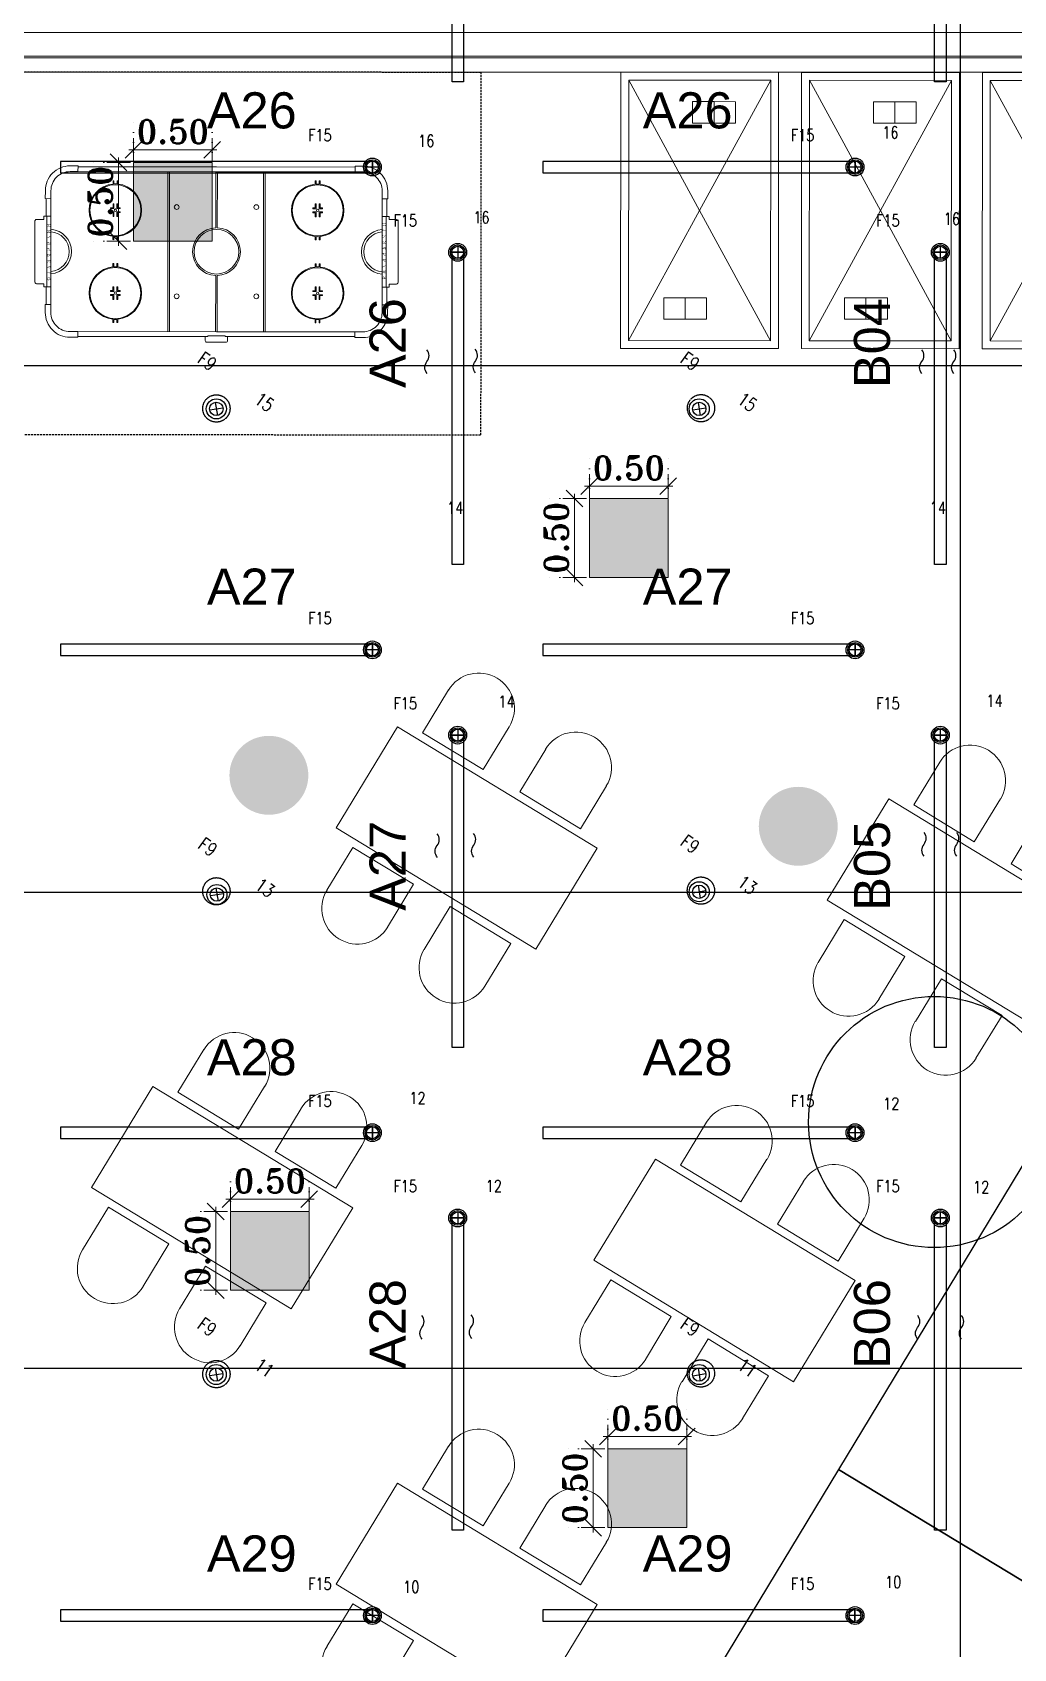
# Model space of a CAD drawing. Header units: inches. Extents: x 102655 to 148943, y 72248 to 114419.
# Drawn here: x 123323 to 129543, y 84062 to 94302 of the extents above; entities that cross this region are included whole.
import ezdxf
from ezdxf.enums import TextEntityAlignment as Align

# ---------------------------------------------------------------- set-up
doc = ezdxf.new("R2010")
doc.units = ezdxf.units.IN
for name, pattern in [('CENTER INDS', [13.335, 8.89, -1.11125, 2.2225, -1.11125]), ('DOT2', [0.125, 0, -0.125]), ('HIDDEN', [9.525, 6.35, -3.175])]:
    doc.linetypes.add(name, pattern=pattern)
doc.layers.get('Defpoints').update_dxf_attribs({"color": 8})
for name, color, linetype, lineweight in [('ceiling dim', 8, 'Continuous', 5), ('CURTAIN WALL', 8, 'Continuous', 20), ('Furnitureee', 8, 'Continuous', 5), ('S-SOLID', 8, 'Continuous', 0)]:
    doc.layers.add(name, color=color, linetype=linetype, lineweight=lineweight)
for name, color, linetype in [('E-LEADER', 30, 'Continuous'), ('E-LTG', 92, 'Continuous'), ('E-TAG', 30, 'Continuous'), ('E_TAG', 30, 'Continuous'), ('FURNITURE', 8, 'Continuous'), ('WALL-GNRL', 8, 'Continuous')]:
    doc.layers.add(name, color=color, linetype=linetype)
doc.layers.add('ELECTRICAL LIGHTING CEILING', color=6, linetype='CENTER INDS', true_color=0xff00ff)
doc.styles.add('Pyzd-Romans', font='romans.shx', dxfattribs={"width": 0.8})
doc.styles.add('ROMANT', font='romant')
doc.styles.get("Standard").update_dxf_attribs({"font": 'arial.ttf'})
doc.dimstyles.new('50', dxfattribs={"dimtxt": 0.15, "dimasz": 0.015, "dimexe": 0.18, "dimexo": 0.0625, "dimgap": 0.04, "dimtad": 1, "dimzin": 0, "dimdsep": 46, "dimtxsty": 'ROMANT', "dimblk": 'SAM2', "dimcen": 0.09, "dimclre": 181, "dimclrt": 3, "dimazin": 0, "dimtfac": 0.782609, "dimtix": 1, "dimtmove": 2, "dimatfit": 3, "dimldrblk": 'SAM2', "dimfxl": 0.18, "dimtolj": 1, "dimtzin": 0, "dimarcsym": 0})

# ---------------------------------------------------------------- blocks, each defined once
blk = doc.blocks.new('magic 7')
at = {"color": 251, "true_color": 0x636466}
for p, q in [((-950, -50), (-500, -875)), ((-50, -50), (-500, -875)), ((-500, -875), (-950, -1700)), ((-500, -875), (-50, -1700))]:
    blk.add_line(p, q, dxfattribs=at)
for points in [[(-1000, -1750), (0, -1750), (0, 0), (-1000, 0)], [(-950, -1700), (-50, -1700), (-50, -50), (-950, -50)], [(-409, -186), (-545, -186), (-545, -322), (-409, -322)], [(-273, -186), (-409, -186), (-409, -322), (-273, -322)], [(-727, -1564), (-591, -1564), (-591, -1428), (-727, -1428)], [(-591, -1564), (-455, -1564), (-455, -1428), (-591, -1428)]]:
    blk.add_lwpolyline(points, close=True, dxfattribs=at)
blk = doc.blocks.new('*U131')
at = {"color": 0}
for points in [[(-1075, 332), (-1040, 332), (-1040, 382, -0.414214), (-920, 502), (-870, 502), (-870, 538), (-920, 538, 0.414214), (-1075, 382)], [(-60, 568, 0.414214), (-70, 558), (-70, 532), (-55, 532), (-55, 528), (0, 528), (55, 528), (55, 532), (70, 532), (70, 558, 0.414214), (60, 568), (0, 568)], [(1075, 332), (1040, 332), (1040, 382, 0.414214), (920, 502), (870, 502), (870, 538), (920, 538, -0.414214), (1075, 382)], [(-620, 424, -0.912871), (-620, 96), (-620, 75), (-625, 75), (-625, 75), (-625, 95, -0.030331), (-645, 95), (-645, 75), (-645, 75), (-650, 75), (-650, 96, -0.912871), (-650, 424), (-650, 445), (-645, 445), (-645, 445), (-645, 425, -0.030331), (-625, 425), (-625, 445), (-625, 445), (-620, 445)], [(620, 424, 0.912871), (620, 96), (620, 75), (625, 75), (625, 75), (625, 95, 0.030331), (645, 95), (645, 75), (645, 75), (650, 75), (650, 96, 0.912871), (650, 424), (650, 445), (645, 445), (645, 445), (645, 425, 0.030331), (625, 425), (625, 445), (625, 445), (620, 445)], [(0, 140, 1), (0, -140, 1)], [(-620, -424, 0.912871), (-620, -96), (-620, -75), (-625, -75), (-625, -75), (-625, -95, 0.030331), (-645, -95), (-645, -75), (-645, -75), (-650, -75), (-650, -96, 0.912871), (-650, -424), (-650, -445), (-645, -445), (-645, -445), (-645, -425, 0.030331), (-625, -425), (-625, -445), (-625, -445), (-620, -445)], [(620, -424, -0.912871), (620, -96), (620, -75), (625, -75), (625, -75), (625, -95, -0.030331), (645, -95), (645, -75), (645, -75), (650, -75), (650, -96, -0.912871), (650, -424), (650, -445), (645, -445), (645, -445), (645, -425, -0.030331), (625, -425), (625, -445), (625, -445), (620, -445)], [(-1075, -332), (-1040, -332), (-1040, -382, 0.414214), (-920, -502), (-870, -502), (-870, -538), (-920, -538, -0.414214), (-1075, -382)], [(1075, -332), (1040, -332), (1040, -382, -0.414214), (920, -502), (870, -502), (870, -538), (920, -538, 0.414214), (1075, -382)]]:
    blk.add_lwpolyline(points, format="xyb", close=True, dxfattribs=at)
for points in [[(-55, 532), (-870, 532)], [(55, 532), (870, 532)], [(870, 502), (0, 502), (-870, 502)], [(-305, -502), (-305, 502)], [(-295, -502), (-295, 502)], [(295, -502), (295, 502)], [(305, -502), (305, 502)], [(-1070, 332), (-1070, 222)], [(-1040, -332), (-1040, 382)], [(1040, -332), (1040, 382)], [(1070, 332), (1070, 222)], [(-1065, 222), (-1065, 222), (-1065, -222)], [(1065, 222), (1065, 222), (1065, -222)], [(-1070, -222), (-1070, -332)], [(1070, -222), (1070, -332)], [(870, -502), (0, -502), (-870, -502)], [(-870, -532), (0, -532), (870, -532)]]:
    blk.add_lwpolyline(points, dxfattribs=at)
for points in [[(-5, -502), (-5, -150, -0.967204), (-5, 150), (-5, 502)], [(5, -502), (5, -150, 0.967204), (5, 150), (5, 502)], [(-1040, -222), (-1080, -222, -0.414214), (-1085, -218), (-1085, -202), (-1130, -202, -0.414214), (-1140, -192), (-1140, 0), (-1140, 192, -0.414214), (-1130, 202), (-1085, 202), (-1085, 218, -0.414214), (-1080, 222), (-1040, 222)], [(1040, -222), (1080, -222, 0.414214), (1085, -218), (1085, -202), (1130, -202, 0.414214), (1140, -192), (1140, 0), (1140, 192, 0.414214), (1130, 202), (1085, 202), (1085, 218, 0.414214), (1080, 222), (1040, 222)]]:
    blk.add_lwpolyline(points, format="xyb", dxfattribs=at)
for points in [[(-645, 300), (-645, 300), (-650, 300), (-650, 275), (-665, 275), (-665, 270), (-645, 270)], [(-645, 220), (-645, 220), (-650, 220), (-650, 245), (-665, 245), (-665, 250), (-645, 250)], [(-625, 300), (-625, 300), (-620, 300), (-620, 275), (-605, 275), (-605, 270), (-625, 270)], [(-625, 220), (-625, 220), (-620, 220), (-620, 245), (-605, 245), (-605, 250), (-625, 250)], [(625, 300), (625, 300), (620, 300), (620, 275), (605, 275), (605, 270), (625, 270)], [(625, 220), (625, 220), (620, 220), (620, 245), (605, 245), (605, 250), (625, 250)], [(645, 300), (645, 300), (650, 300), (650, 275), (665, 275), (665, 270), (645, 270)], [(645, 220), (645, 220), (650, 220), (650, 245), (665, 245), (665, 250), (645, 250)], [(-645, -220), (-645, -220), (-650, -220), (-650, -245), (-665, -245), (-665, -250), (-645, -250)], [(-645, -300), (-645, -300), (-650, -300), (-650, -275), (-665, -275), (-665, -270), (-645, -270)], [(-625, -220), (-625, -220), (-620, -220), (-620, -245), (-605, -245), (-605, -250), (-625, -250)], [(-625, -300), (-625, -300), (-620, -300), (-620, -275), (-605, -275), (-605, -270), (-625, -270)], [(625, -220), (625, -220), (620, -220), (620, -245), (605, -245), (605, -250), (625, -250)], [(625, -300), (625, -300), (620, -300), (620, -275), (605, -275), (605, -270), (625, -270)], [(645, -220), (645, -220), (650, -220), (650, -245), (665, -245), (665, -250), (645, -250)], [(645, -300), (645, -300), (650, -300), (650, -275), (665, -275), (665, -270), (645, -270)]]:
    blk.add_lwpolyline(points, close=True, dxfattribs=at)
for centre, radius in [((-635, 260), 160), ((635, 260), 160), ((-635, 260), 7.5), ((-635, 260), 7.5), ((-250, 280), 15), ((250, 280), 15), ((635, 260), 7.5), ((635, 260), 7.5), ((-635, -260), 160), ((635, -260), 160), ((-635, -260), 7.5), ((-635, -260), 7.5), ((-250, -280), 15), ((250, -280), 15), ((635, -260), 7.5), ((635, -260), 7.5)]:
    blk.add_circle(centre, radius, dxfattribs=at)
for centre, radius, start, end in [((-1050, 0), 140, 274.096, 85.904), ((-1050, 0), 125, 274.5886, 85.4114), ((1050, 0), 140, 94.096, 265.904), ((1050, 0), 125, 94.5886, 265.4114)]:
    blk.add_arc(centre, radius, start, end, dxfattribs=at)
at = {"color": 0, "insert": (-11, 531), "char_height": 2.5, "attachment_point": 1}
blk.add_mtext_dynamic_manual_height_columns('dwgmodels.com', width=10.98, gutter_width=12.5, heights=[0], dxfattribs=at)
at = {"color": 0, "char_height": 24, "attachment_point": 1}
for insert, rotation in [((-1041, 181), 270), ((1041, -181), 90)]:
    blk.add_mtext_dynamic_manual_height_columns('0  1  2  3  4  5  6  7  8  9', width=421.04, gutter_width=12.5, heights=[0], dxfattribs=dict(at, insert=insert, rotation=rotation))
blk = doc.blocks.new('wasdf')
at = {"color": 8, "linetype": 'Continuous', "lineweight": 9, "extrusion": (2.01496e-18, -9.70452e-08, 1)}
blk.add_line((0, 0), (-80, 307, 0), dxfattribs=at)
blk.add_lwpolyline([(-515, 194), (-435, -113), (0, 0)], dxfattribs=at)
at = {"color": 8, "linetype": 'Continuous', "lineweight": 9}
for points in [[(-516, 192, 0), (-547, 313, 0), (-475, 436, 0), (-354, 467, 0)], [(-354, 467, 0), (-234, 499, 0), (-111, 426, 0), (-80, 306, 0)]]:
    blk.add_open_spline(points, degree=3, dxfattribs=at)
blk = doc.blocks.new('sdg')
blk.add_lwpolyline([(-750, 0), (731, 0), (731, 750), (-750, 750)], close=True)
at = {"extrusion": (-2.44238e-08, 1.69302e-09, 1), "xscale": -1, "rotation": 14.57659995286336}
blk.add_blockref('wasdf', (-595, 800, 0), dxfattribs=at)
at = {"extrusion": (2.44238e-08, 1.69302e-09, 1), "rotation": 345.4234000471889}
blk.add_blockref('wasdf', (576, 800, 0), dxfattribs=at)
at = {"extrusion": (-2.44238e-08, -1.69302e-09, 1), "rotation": 165.4234000149877}
blk.add_blockref('wasdf', (-595, -50, 0), dxfattribs=at)
at = {"extrusion": (2.44238e-08, -1.69302e-09, 1), "xscale": -1.000000000000001, "rotation": 194.5765999206621}
blk.add_blockref('wasdf', (576, -50, 0), dxfattribs=at)
blk = doc.blocks.new('SAM2')
for p, q in [((3.54, 3.54), (-3.54, -3.54)), ((-1, 0), (0, 0)), ((0, -5), (0, 5))]:
    blk.add_line(p, q)
blk = doc.blocks.new('*D159')
at = {"layer": 'ceiling dim', "color": 181, "linetype": 'DOT2', "lineweight": -2, "ltscale": 0.5, "transparency": 16777216}
for p, q in [((478779.905, 1037619.465), (478779.905, 1037619.661)), ((478780.404, 1037619.465), (478780.404, 1037619.661))]:
    blk.add_line(p, q, dxfattribs=at)
at = {"layer": 'ceiling dim', "color": 0, "lineweight": -2, "ltscale": 0.5, "transparency": 16777216}
for p, q in [((478779.89, 1037619.481), (478779.875, 1037619.481)), ((478780.404, 1037619.481), (478779.905, 1037619.481)), ((478780.419, 1037619.481), (478780.434, 1037619.481))]:
    blk.add_line(p, q, dxfattribs=at)
at = {"layer": 'Defpoints', "color": 0, "ltscale": 0.5, "transparency": 16777216}
for p in [(478779.905, 1037619.481), (478779.905, 1037619.402), (478780.404, 1037619.402)]:
    blk.add_point(p, dxfattribs=at)
at = {"layer": 'ceiling dim', "color": 0, "lineweight": -2, "ltscale": 0.5, "transparency": 16777216, "xscale": 0.015, "yscale": 0.015, "zscale": 0.015}
blk.add_blockref('SAM2', (478779.905, 1037619.481), dxfattribs=at)
at = {"layer": 'ceiling dim', "color": 0, "lineweight": -2, "ltscale": 0.5, "transparency": 16777216, "xscale": 0.015, "yscale": 0.015, "zscale": 0.015, "rotation": 180}
blk.add_blockref('SAM2', (478780.404, 1037619.481), dxfattribs=at)
at = {"layer": 'ceiling dim', "color": 3, "ltscale": 0.5, "transparency": 16777216, "insert": (478780.155, 1037619.596), "char_height": 0.15, "attachment_point": 5, "style": 'ROMANT'}
blk.add_mtext('\\A1;0.50', dxfattribs=at)
blk = doc.blocks.new('*D160')
at = {"layer": 'ceiling dim', "color": 181, "linetype": 'DOT2', "lineweight": -2, "ltscale": 0.5, "transparency": 16777216}
for p, q in [((478779.843, 1037619.402), (478779.631, 1037619.402)), ((478779.843, 1037618.903), (478779.631, 1037618.903))]:
    blk.add_line(p, q, dxfattribs=at)
at = {"layer": 'ceiling dim', "color": 0, "lineweight": -2, "ltscale": 0.5, "transparency": 16777216}
for p, q in [((478779.811, 1037619.417), (478779.811, 1037619.432)), ((478779.811, 1037619.402), (478779.811, 1037618.903)), ((478779.811, 1037618.888), (478779.811, 1037618.873))]:
    blk.add_line(p, q, dxfattribs=at)
at = {"layer": 'Defpoints', "color": 0, "ltscale": 0.5, "transparency": 16777216}
for p in [(478779.905, 1037619.402), (478779.811, 1037618.903), (478779.905, 1037618.903)]:
    blk.add_point(p, dxfattribs=at)
at = {"layer": 'ceiling dim', "color": 0, "lineweight": -2, "ltscale": 0.5, "transparency": 16777216, "xscale": 0.015, "yscale": 0.015, "zscale": 0.015}
for p, rotation in [((478779.811, 1037619.402), 270), ((478779.811, 1037618.903), 90)]:
    blk.add_blockref('SAM2', p, dxfattribs=dict(at, rotation=rotation))
at = {"layer": 'ceiling dim', "color": 3, "ltscale": 0.5, "transparency": 16777216, "insert": (478779.696, 1037619.153), "char_height": 0.15, "attachment_point": 5, "rotation": 90, "style": 'ROMANT'}
blk.add_mtext('\\A1;0.50', dxfattribs=at)
blk = doc.blocks.new('*D161')
at = {"layer": 'ceiling dim', "color": 181, "linetype": 'DOT2', "lineweight": -2, "ltscale": 0.5, "transparency": 16777216}
for p, q in [((478777.016, 1037621.595), (478777.016, 1037621.791)), ((478777.514, 1037621.595), (478777.514, 1037621.791))]:
    blk.add_line(p, q, dxfattribs=at)
at = {"layer": 'ceiling dim', "color": 0, "lineweight": -2, "ltscale": 0.5, "transparency": 16777216}
for p, q in [((478777.001, 1037621.611), (478776.986, 1037621.611)), ((478777.514, 1037621.611), (478777.016, 1037621.611)), ((478777.529, 1037621.611), (478777.544, 1037621.611))]:
    blk.add_line(p, q, dxfattribs=at)
at = {"layer": 'Defpoints', "color": 0, "ltscale": 0.5, "transparency": 16777216}
for p in [(478777.016, 1037621.611), (478777.016, 1037621.532), (478777.514, 1037621.532)]:
    blk.add_point(p, dxfattribs=at)
at = {"layer": 'ceiling dim', "color": 0, "lineweight": -2, "ltscale": 0.5, "transparency": 16777216, "xscale": 0.015, "yscale": 0.015, "zscale": 0.015}
blk.add_blockref('SAM2', (478777.016, 1037621.611), dxfattribs=at)
at = {"layer": 'ceiling dim', "color": 0, "lineweight": -2, "ltscale": 0.5, "transparency": 16777216, "xscale": 0.015, "yscale": 0.015, "zscale": 0.015, "rotation": 180}
blk.add_blockref('SAM2', (478777.514, 1037621.611), dxfattribs=at)
at = {"layer": 'ceiling dim', "color": 3, "ltscale": 0.5, "transparency": 16777216, "insert": (478777.265, 1037621.726), "char_height": 0.15, "attachment_point": 5, "style": 'ROMANT'}
blk.add_mtext('\\A1;0.50', dxfattribs=at)
blk = doc.blocks.new('*D162')
at = {"layer": 'ceiling dim', "color": 0, "lineweight": -2, "ltscale": 0.5, "transparency": 16777216}
for p, q in [((478776.921, 1037621.547), (478776.921, 1037621.562)), ((478776.921, 1037621.532), (478776.921, 1037621.033)), ((478776.921, 1037621.018), (478776.921, 1037621.003))]:
    blk.add_line(p, q, dxfattribs=at)
at = {"layer": 'ceiling dim', "color": 181, "linetype": 'DOT2', "lineweight": -2, "ltscale": 0.5, "transparency": 16777216}
for p, q in [((478776.953, 1037621.532), (478776.741, 1037621.532)), ((478776.953, 1037621.033), (478776.741, 1037621.033))]:
    blk.add_line(p, q, dxfattribs=at)
at = {"layer": 'Defpoints', "color": 0, "ltscale": 0.5, "transparency": 16777216}
for p in [(478777.016, 1037621.532), (478776.921, 1037621.033), (478777.016, 1037621.033)]:
    blk.add_point(p, dxfattribs=at)
at = {"layer": 'ceiling dim', "color": 0, "lineweight": -2, "ltscale": 0.5, "transparency": 16777216, "xscale": 0.015, "yscale": 0.015, "zscale": 0.015}
for p, rotation in [((478776.921, 1037621.532), 270), ((478776.921, 1037621.033), 90)]:
    blk.add_blockref('SAM2', p, dxfattribs=dict(at, rotation=rotation))
at = {"layer": 'ceiling dim', "color": 3, "ltscale": 0.5, "transparency": 16777216, "insert": (478776.806, 1037621.283), "char_height": 0.15, "attachment_point": 5, "rotation": 90, "style": 'ROMANT'}
blk.add_mtext('\\A1;0.50', dxfattribs=at)
blk = doc.blocks.new('*D167')
at = {"layer": 'ceiling dim', "color": 181, "linetype": 'DOT2', "lineweight": -2, "ltscale": 0.5, "transparency": 16777216}
for p, q in [((478777.631, 1037614.948), (478777.631, 1037615.144)), ((478778.13, 1037614.948), (478778.13, 1037615.144))]:
    blk.add_line(p, q, dxfattribs=at)
at = {"layer": 'ceiling dim', "color": 0, "lineweight": -2, "ltscale": 0.5, "transparency": 16777216}
for p, q in [((478777.616, 1037614.964), (478777.601, 1037614.964)), ((478778.13, 1037614.964), (478777.631, 1037614.964)), ((478778.145, 1037614.964), (478778.16, 1037614.964))]:
    blk.add_line(p, q, dxfattribs=at)
at = {"layer": 'Defpoints', "color": 0, "ltscale": 0.5, "transparency": 16777216}
for p in [(478777.631, 1037614.964), (478777.631, 1037614.885), (478778.13, 1037614.885)]:
    blk.add_point(p, dxfattribs=at)
at = {"layer": 'ceiling dim', "color": 0, "lineweight": -2, "ltscale": 0.5, "transparency": 16777216, "xscale": 0.015, "yscale": 0.015, "zscale": 0.015}
blk.add_blockref('SAM2', (478777.631, 1037614.964), dxfattribs=at)
at = {"layer": 'ceiling dim', "color": 0, "lineweight": -2, "ltscale": 0.5, "transparency": 16777216, "xscale": 0.015, "yscale": 0.015, "zscale": 0.015, "rotation": 180}
blk.add_blockref('SAM2', (478778.13, 1037614.964), dxfattribs=at)
at = {"layer": 'ceiling dim', "color": 3, "ltscale": 0.5, "transparency": 16777216, "insert": (478777.88, 1037615.079), "char_height": 0.15, "attachment_point": 5, "style": 'ROMANT'}
blk.add_mtext('\\A1;0.50', dxfattribs=at)
blk = doc.blocks.new('*D168')
at = {"layer": 'ceiling dim', "color": 0, "lineweight": -2, "ltscale": 0.5, "transparency": 16777216}
for p, q in [((478777.537, 1037614.9), (478777.537, 1037614.915)), ((478777.537, 1037614.885), (478777.537, 1037614.387)), ((478777.537, 1037614.372), (478777.537, 1037614.357))]:
    blk.add_line(p, q, dxfattribs=at)
at = {"layer": 'ceiling dim', "color": 181, "linetype": 'DOT2', "lineweight": -2, "ltscale": 0.5, "transparency": 16777216}
for p, q in [((478777.568, 1037614.885), (478777.357, 1037614.885)), ((478777.568, 1037614.387), (478777.357, 1037614.387))]:
    blk.add_line(p, q, dxfattribs=at)
at = {"layer": 'Defpoints', "color": 0, "ltscale": 0.5, "transparency": 16777216}
for p in [(478777.631, 1037614.885), (478777.537, 1037614.387), (478777.631, 1037614.387)]:
    blk.add_point(p, dxfattribs=at)
at = {"layer": 'ceiling dim', "color": 0, "lineweight": -2, "ltscale": 0.5, "transparency": 16777216, "xscale": 0.015, "yscale": 0.015, "zscale": 0.015}
for p, rotation in [((478777.537, 1037614.885), 270), ((478777.537, 1037614.387), 90)]:
    blk.add_blockref('SAM2', p, dxfattribs=dict(at, rotation=rotation))
at = {"layer": 'ceiling dim', "color": 3, "ltscale": 0.5, "transparency": 16777216, "insert": (478777.422, 1037614.636), "char_height": 0.15, "attachment_point": 5, "rotation": 90, "style": 'ROMANT'}
blk.add_mtext('\\A1;0.50', dxfattribs=at)
blk = doc.blocks.new('*D177')
at = {"layer": 'ceiling dim', "color": 181, "linetype": 'DOT2', "lineweight": -2, "ltscale": 0.5, "transparency": 16777216}
for p, q in [((478780.023, 1037613.444), (478780.023, 1037613.64)), ((478780.522, 1037613.444), (478780.522, 1037613.64))]:
    blk.add_line(p, q, dxfattribs=at)
at = {"layer": 'ceiling dim', "color": 0, "lineweight": -2, "ltscale": 0.5, "transparency": 16777216}
for p, q in [((478780.008, 1037613.46), (478779.993, 1037613.46)), ((478780.522, 1037613.46), (478780.023, 1037613.46)), ((478780.537, 1037613.46), (478780.552, 1037613.46))]:
    blk.add_line(p, q, dxfattribs=at)
at = {"layer": 'Defpoints', "color": 0, "ltscale": 0.5, "transparency": 16777216}
for p in [(478780.023, 1037613.46), (478780.023, 1037613.382), (478780.522, 1037613.382)]:
    blk.add_point(p, dxfattribs=at)
at = {"layer": 'ceiling dim', "color": 0, "lineweight": -2, "ltscale": 0.5, "transparency": 16777216, "xscale": 0.015, "yscale": 0.015, "zscale": 0.015}
blk.add_blockref('SAM2', (478780.023, 1037613.46), dxfattribs=at)
at = {"layer": 'ceiling dim', "color": 0, "lineweight": -2, "ltscale": 0.5, "transparency": 16777216, "xscale": 0.015, "yscale": 0.015, "zscale": 0.015, "rotation": 180}
blk.add_blockref('SAM2', (478780.522, 1037613.46), dxfattribs=at)
at = {"layer": 'ceiling dim', "color": 3, "ltscale": 0.5, "transparency": 16777216, "insert": (478780.272, 1037613.575), "char_height": 0.15, "attachment_point": 5, "style": 'ROMANT'}
blk.add_mtext('\\A1;0.50', dxfattribs=at)
blk = doc.blocks.new('*D178')
at = {"layer": 'ceiling dim', "color": 181, "linetype": 'DOT2', "lineweight": -2, "ltscale": 0.5, "transparency": 16777216}
for p, q in [((478779.961, 1037613.382), (478779.749, 1037613.382)), ((478779.961, 1037612.883), (478779.749, 1037612.883))]:
    blk.add_line(p, q, dxfattribs=at)
at = {"layer": 'ceiling dim', "color": 0, "lineweight": -2, "ltscale": 0.5, "transparency": 16777216}
for p, q in [((478779.929, 1037613.397), (478779.929, 1037613.412)), ((478779.929, 1037613.382), (478779.929, 1037612.883)), ((478779.929, 1037612.868), (478779.929, 1037612.853))]:
    blk.add_line(p, q, dxfattribs=at)
at = {"layer": 'Defpoints', "color": 0, "ltscale": 0.5, "transparency": 16777216}
for p in [(478780.023, 1037613.382), (478779.929, 1037612.883), (478780.023, 1037612.883)]:
    blk.add_point(p, dxfattribs=at)
at = {"layer": 'ceiling dim', "color": 0, "lineweight": -2, "ltscale": 0.5, "transparency": 16777216, "xscale": 0.015, "yscale": 0.015, "zscale": 0.015}
for p, rotation in [((478779.929, 1037613.382), 270), ((478779.929, 1037612.883), 90)]:
    blk.add_blockref('SAM2', p, dxfattribs=dict(at, rotation=rotation))
at = {"layer": 'ceiling dim', "color": 3, "ltscale": 0.5, "transparency": 16777216, "insert": (478779.814, 1037613.132), "char_height": 0.15, "attachment_point": 5, "rotation": 90, "style": 'ROMANT'}
blk.add_mtext('\\A1;0.50', dxfattribs=at)
blk = doc.blocks.new('E-L-FSPOT2')
at = {"color": 254, "lineweight": 0}
for points in [[(0, -75), (0, -75), (0, -75), (0, -75), (0, -75), (0, -75), (0, -75), (0, -75), (0, -75), (0, -75), (0, -75), (0, -75)], [(0, -75), (0, -75)], [(0, -75), (0, -75)], [(0, -75), (0, -75)], [(0, -75), (0, -75)], [(0, -75), (0, -75)], [(0, -75), (0, -75)], [(0, -75), (0, -75)], [(0, -75), (0, -75)], [(0, -75), (0, -75)], [(0, -75), (0, -75)], [(0, -75), (0, -75)], [(0, -75), (0, -75)], [(0, -75), (0, -75), (0, -75)], [(0, -75), (0, -75)], [(0, -75), (0, -75)], [(0, -75), (0, -75)], [(0, -75), (0, -75), (0, -75), (0, -75), (0, -75), (0, -75), (0, -75), (0, -75), (0, -75), (0, -75)], [(0, -75), (0, -75)]]:
    blk.add_lwpolyline(points, dxfattribs=at)
blk.add_circle((0, 0), 75)
at = {"layer": 'E-TAG'}
for points in [[(-35, -35), (35, 35)], [(-35, 35), (35, -35)]]:
    blk.add_lwpolyline(points, dxfattribs=at)
blk.add_circle((0, 0), 50, dxfattribs=at)
at = {"layer": 'E-TAG', "style": 'Pyzd-Romans', "width": 0.8, "flags": 1}
for tag, p in [('BPANEL', (263, 925)), ('SWITCH', (-262, 700)), ('LOADVA', (263, 700)), ('BTYPE', (-262, 475)), ('PANEL', (263, 475)), ('HEIGHT', (-247, -478)), ('DSCR', (-247, -703)), ('ROOM', (278, -703))]:
    blk.add_attdef(tag, text='', height=100, dxfattribs=at).set_placement(p, align=Align.MIDDLE_CENTER)
at = {"layer": 'E-TAG', "style": 'Pyzd-Romans', "width": 0.8}
for tag, p in [('TYPE', (-262, 250)), ('NO.', (263, 250)), ('W.P', (-247, -253)), ('A,B,C', (278, -253)), ('CBT', (278, -478))]:
    blk.add_attdef(tag, text='', height=100, dxfattribs=at).set_placement(p, align=Align.MIDDLE_CENTER)
blk = doc.blocks.new('f15')
at = {"layer": 'E-LEADER'}
for points in [[(19, 0), (-19, 0)], [(0, 19), (0, -19)]]:
    blk.add_lwpolyline(points, dxfattribs=at)
blk.add_circle((0, 0), 23.3, dxfattribs=at)
at = {"layer": 'E-LTG'}
for radius in [28.2, 19]:
    blk.add_circle((0, 0), radius, dxfattribs=at)
at = {"layer": 'E_TAG', "style": 'Pyzd-Romans', "width": 0.8, "flags": 1}
for tag, p in [('BPANEL', (262.5, 1125)), ('SWITCH', (-262.5, 900)), ('LOADVA', (262.5, 900)), ('BTYPE', (-262.5, 675)), ('PANEL', (262.5, 675)), ('HEIGHT', (-262.5, -675)), ('DSCR', (-262.5, -900)), ('ROOM', (262.5, -900))]:
    blk.add_attdef(tag, text='', height=100, dxfattribs=at).set_placement(p, align=Align.MIDDLE_CENTER)
at = {"layer": 'E_TAG', "style": 'Pyzd-Romans', "width": 0.8}
for tag, p in [('TYPE', (-262.5, 450)), ('NO.', (262.5, 450)), ('W.P', (-262.5, -450)), ('A,B,C', (262.5, -450)), ('CBT', (262.5, -675))]:
    blk.add_attdef(tag, text='', height=100, dxfattribs=at).set_placement(p, align=Align.MIDDLE_CENTER)
blk = doc.blocks.new('*U40')
at = {"color": 0}
for points in [[(0, 75, -0.36397), (0, 0), (0, 0), (0, 0), (0, 0, 0.36397), (0, -75)], [(278, 75, -0.36397), (278, 0), (278, 0), (278, 0), (278, 0, 0.36397), (278, -75)]]:
    blk.add_lwpolyline(points, format="xyb", dxfattribs=at)
blk = doc.blocks.new('*U41')
at = {"color": 0}
for points in [[(0, 75, -0.36397), (0, 0), (0, 0), (0, 0), (0, 0, 0.36397), (0, -75)], [(314, 75, -0.36397), (314, 0), (314, 0), (314, 0), (314, 0, 0.36397), (314, -75)]]:
    blk.add_lwpolyline(points, format="xyb", dxfattribs=at)
blk = doc.blocks.new('*U27')
at = {"color": 0}
for points in [[(0, 75, -0.36397), (0, 0), (0, 0), (0, 0), (0, 0, 0.36397), (0, -75)], [(231, 75, -0.36397), (231, 0), (231, 0), (231, 0), (231, 0, 0.36397), (231, -75)]]:
    blk.add_lwpolyline(points, format="xyb", dxfattribs=at)
blk = doc.blocks.new('*U28')
at = {"color": 0}
for points in [[(0, 75, -0.36397), (0, 0), (0, 0), (0, 0), (0, 0, 0.36397), (0, -75)], [(207, 75, -0.36397), (207, 0), (207, 0), (207, 0), (207, 0, 0.36397), (207, -75)]]:
    blk.add_lwpolyline(points, format="xyb", dxfattribs=at)
blk = doc.blocks.new('*U47')
at = {"color": 0}
for points in [[(0, 75, -0.36397), (0, 0), (0, 0), (0, 0), (0, 0, 0.36397), (0, -75)], [(203, 75, -0.36397), (203, 0), (203, 0), (203, 0), (203, 0, 0.36397), (203, -75)]]:
    blk.add_lwpolyline(points, format="xyb", dxfattribs=at)
blk = doc.blocks.new('*U48')
at = {"color": 0}
for points in [[(0, 75, -0.36397), (0, 0), (0, 0), (0, 0), (0, 0, 0.36397), (0, -75)], [(307, 75, -0.36397), (307, 0), (307, 0), (307, 0), (307, 0, 0.36397), (307, -75)]]:
    blk.add_lwpolyline(points, format="xyb", dxfattribs=at)
blk = doc.blocks.new('f')
at = {"layer": 'S-SOLID', "ltscale": 0.5, "true_color": 0xed1f24, "transparency": 33554559}
h = blk.add_hatch(color=240, dxfattribs=at)
h.dxf.hatch_style = 1
h.paths.add_polyline_path([(478777.016, 1037621.532), (478777.514, 1037621.532), (478777.514, 1037621.033), (478777.016, 1037621.033)])
h = blk.add_hatch(color=240, dxfattribs=at)
h.dxf.hatch_style = 1
h.paths.add_polyline_path([(478779.905, 1037619.402), (478780.404, 1037619.402), (478780.404, 1037618.903), (478779.905, 1037618.903)])
at = {"layer": 'S-SOLID', "ltscale": 0.5, "true_color": 0x999b37, "transparency": 33554559}
h = blk.add_hatch(color=55, dxfattribs=at)
h.dxf.hatch_style = 1
edge = h.paths.add_edge_path()
edge.add_arc((478777.874, 1037617.649), 0.25, 0, 360)
h = blk.add_hatch(color=55, dxfattribs=at)
h.dxf.hatch_style = 1
edge = h.paths.add_edge_path()
edge.add_arc((478781.229, 1037617.326), 0.25, 0, 360)
at = {"layer": 'S-SOLID', "ltscale": 0.5, "true_color": 0xed1f24, "transparency": 33554559}
h = blk.add_hatch(color=240, dxfattribs=at)
h.dxf.hatch_style = 1
h.paths.add_polyline_path([(478777.631, 1037614.885), (478778.13, 1037614.885), (478778.13, 1037614.387), (478777.631, 1037614.387)])
h = blk.add_hatch(color=240, dxfattribs=at)
h.dxf.hatch_style = 1
h.paths.add_polyline_path([(478780.023, 1037613.382), (478780.522, 1037613.382), (478780.522, 1037612.883), (478780.023, 1037612.883)])
at = {"layer": 'ceiling dim', "color": 242, "ltscale": 0.5, "true_color": 0xcd2027}
for points in [[(478777.016, 1037621.532), (478777.514, 1037621.532), (478777.514, 1037621.033), (478777.016, 1037621.033)], [(478779.905, 1037619.402), (478780.404, 1037619.402), (478780.404, 1037618.903), (478779.905, 1037618.903)], [(478777.631, 1037614.885), (478778.13, 1037614.885), (478778.13, 1037614.387), (478777.631, 1037614.387)], [(478780.023, 1037613.382), (478780.522, 1037613.382), (478780.522, 1037612.883), (478780.023, 1037612.883)]]:
    blk.add_lwpolyline(points, close=True, dxfattribs=at)
at = {"layer": 'CURTAIN WALL', "color": 8, "linetype": 'Continuous', "lineweight": 20}
for p, q in [((478763.053, 1037622.354, 0), (478789.334, 1037622.354, 0)), ((478763.054, 1037622.204, 0), (478789.33, 1037622.204, 0)), ((478763.054, 1037622.194, 0), (478789.33, 1037622.194, 0)), ((478763.055, 1037622.104, 0), (478789.334, 1037622.102, 0))]:
    blk.add_line(p, q, dxfattribs=at)
at = {"layer": 'FURNITURE', "color": 8, "linetype": 'HIDDEN', "ltscale": 0.002}
blk.add_polyline3d([(478779.216, 1037619.804, 0), (478775.866, 1037619.806, 0), (478775.868, 1037622.106, 0), (478779.218, 1037622.104, 0)], close=True, dxfattribs=at)
at = {"layer": 'WALL-GNRL', "color": 8}
for points in [[(478781.485, 1037613.252), (478785.453, 1037610.85), (478787.855, 1037614.818), (478783.887, 1037617.22)], [(478779.082, 1037609.283), (478783.051, 1037606.881), (478785.453, 1037610.85), (478781.485, 1037613.252)]]:
    blk.add_lwpolyline(points, close=True, dxfattribs=at)
at = {"layer": 'Furnitureee', "color": 8, "ltscale": 0.5, "extrusion": (6.3144e-07, 1.60884e-07, 1), "xscale": 0.001000000000009729, "yscale": 0.001000000000009729, "zscale": 0.001000000000009729, "rotation": 179.9551988366075}
for p in [(478780.103, 1037620.353, 0.469), (478781.249, 1037620.352, 0.469), (478782.395, 1037620.351, 0.469)]:
    blk.add_blockref('magic 7', p, dxfattribs=at)
at = {"layer": 'Furnitureee', "color": 8, "ltscale": 0.5, "extrusion": (7.13512e-07, 3.71646e-08, 1), "xscale": -0.001009389671383586, "yscale": 0.001009389671383588, "zscale": 0.001009389671383579, "rotation": 179.9551988223549}
blk.add_blockref('*U131', (478777.542, 1037620.966, 0.38), dxfattribs=at)
at = {"layer": 'Furnitureee', "color": 8, "ltscale": 0.5, "extrusion": (-2.32164e-08, -8.29435e-08, 1), "xscale": 0.001000000000009731, "yscale": 0.001000000000009731, "zscale": 0.001000000000009731, "rotation": 328.7254121324771}
for p in [(478778.941, 1037616.926, -0.097), (478782.054, 1037616.469, -0.097), (478777.391, 1037614.648, -0.097), (478780.575, 1037614.187, -0.097), (478778.941, 1037612.135, -0.097)]:
    blk.add_blockref('sdg', p, dxfattribs=at)
at = {"layer": 'ceiling dim', "color": 51, "ltscale": 0.5, "true_color": 0xf7f281}
for base, p1, p2, picture, middle in [((478777.016, 1037621.611), (478777.514, 1037621.532), (478777.016, 1037621.532), '*D161', (478777.265, 1037621.726)), ((478779.905, 1037619.481), (478780.404, 1037619.402), (478779.905, 1037619.402), '*D159', (478780.155, 1037619.596)), ((478777.631, 1037614.964), (478778.13, 1037614.885), (478777.631, 1037614.885), '*D167', (478777.88, 1037615.079)), ((478780.023, 1037613.46), (478780.522, 1037613.382), (478780.023, 1037613.382), '*D177', (478780.272, 1037613.575))]:
    dim = blk.add_linear_dim(base=base, p1=p1, p2=p2, dimstyle='50', dxfattribs=at)
    dim.commit()
    dim.dimension.update_dxf_attribs({"geometry": picture, "text_midpoint": middle})
for base, p1, p2, picture, middle in [((478776.921, 1037621.033), (478777.016, 1037621.532), (478777.016, 1037621.033), '*D162', (478776.806, 1037621.283)), ((478779.811, 1037618.903), (478779.905, 1037619.402), (478779.905, 1037618.903), '*D160', (478779.696, 1037619.153)), ((478777.537, 1037614.387), (478777.631, 1037614.885), (478777.631, 1037614.387), '*D168', (478777.422, 1037614.636)), ((478779.929, 1037612.883), (478780.023, 1037613.382), (478780.023, 1037612.883), '*D178', (478779.814, 1037613.132))]:
    dim = blk.add_linear_dim(base=base, p1=p1, p2=p2, angle=90, dimstyle='50', dxfattribs=at)
    dim.commit()
    dim.dimension.update_dxf_attribs({"geometry": picture, "text_midpoint": middle})

msp = doc.modelspace()

# ---------------------------------------------------------------- linework, layer by layer
for p, q in [((129204.08729, 102435.7164), (129204.08729, 78712.6637)), ((112193.03264, 92191.27946), (133808.05194, 92191.27946)), ((112193.03264, 88855.48698), (133562.2544, 88855.48698)), ((112193.03264, 85838.55714), (131423.81516, 85838.55714))]:
    msp.add_line(p, q)
msp.add_circle((129038.83618, 87398.51681), 795.52064)
at = {"layer": 'ELECTRICAL LIGHTING CEILING', "color": 6}
for points in [[(125983.09714, 95967.15115), (126055.09339, 95967.15109), (126055.09174, 93988.33866), (125983.09549, 93988.33872)], [(129041.85323, 95967.1486), (129113.84947, 95967.14854), (129113.84782, 93988.33611), (129041.85158, 93988.33617)], [(123500.84776, 93412.37085), (125478.58243, 93412.3692), (125478.58249, 93484.36544), (123500.84782, 93484.36709)], [(126559.60385, 93412.36829), (128537.33851, 93412.36664), (128537.33857, 93484.36289), (126559.6039, 93484.36454)], [(125983.09459, 92908.39507), (126055.09084, 92908.39501), (126055.08919, 90929.58258), (125983.09294, 90929.58264)], [(129041.85068, 92908.39252), (129113.84692, 92908.39246), (129113.84527, 90929.58003), (129041.84902, 90929.58009)], [(123500.84521, 90353.61476), (125478.57987, 90353.61311), (125478.57993, 90425.60936), (123500.84527, 90425.61101)], [(126559.4961, 90353.61222), (128537.23077, 90353.61057), (128537.23083, 90425.60681), (126559.49616, 90425.60846)], [(125983.09204, 89849.63899), (126055.08829, 89849.63893), (126055.08663, 87870.8265), (125983.09039, 87870.82656)], [(129041.84812, 89849.63644), (129113.84437, 89849.63638), (129113.84272, 87870.82395), (129041.84647, 87870.82401)], [(123500.84266, 87294.85868), (125478.57732, 87294.85703), (125478.57738, 87366.85328), (123500.84272, 87366.85493)], [(126559.59874, 87294.85613), (128537.3334, 87294.85448), (128537.33346, 87366.85072), (126559.5988, 87366.85237)], [(125983.08949, 86790.88291), (126055.08573, 86790.88285), (126055.08408, 84812.07042), (125983.08784, 84812.07048)], [(129041.84557, 86790.88036), (129113.84181, 86790.8803), (129113.84016, 84812.06787), (129041.84392, 84812.06793)], [(123500.84011, 84236.1026), (125478.57477, 84236.10095), (125478.57483, 84308.09719), (123500.84017, 84308.09884)], [(126559.33413, 84236.10007), (128537.0688, 84236.09842), (128537.06886, 84308.09467), (126559.33419, 84308.09631)]]:
    msp.add_lwpolyline(points, close=True, dxfattribs=at)
at = {"layer": 'ELECTRICAL LIGHTING CEILING'}
for centre in [(124489.71385, 91918.9901), (127561.20501, 91920.68631), (124489.7113, 88860.23402), (127560.74107, 88864.66794), (124489.70875, 85801.47794), (127560.73852, 85805.91186)]:
    msp.add_circle(centre, 86.39549, dxfattribs=at)

# ---------------------------------------------------------------- block references
ref = msp.add_blockref('f15', (128537.33854, 93448.36477), dxfattribs=dict(xscale=2, yscale=2, zscale=2))
ref.add_attrib('TYPE', 'F15', dxfattribs={"layer": 'E_TAG', "height": 75, "style": 'Pyzd-Romans', "width": 0.8}).set_placement((128205.05172, 93649.79533), align=Align.MIDDLE_CENTER)
ref.add_attrib('NO.', '16', dxfattribs={"layer": 'E_TAG', "height": 75, "style": 'Pyzd-Romans', "width": 0.8}).set_placement((128761.30162, 93666.93499), align=Align.MIDDLE_CENTER)
ref = msp.add_blockref('f15', (125478.58246, 93448.36732), dxfattribs=dict(xscale=2, yscale=2, zscale=2))
ref.add_attrib('TYPE', 'F15', dxfattribs={"layer": 'E_TAG', "height": 75, "style": 'Pyzd-Romans', "width": 0.8}).set_placement((125146.29564, 93649.79788), align=Align.MIDDLE_CENTER)
ref.add_attrib('NO.', '16', dxfattribs={"layer": 'E_TAG', "height": 75, "style": 'Pyzd-Romans', "width": 0.8}).set_placement((125819.61804, 93614.37281), align=Align.MIDDLE_CENTER)
ref = msp.add_blockref('f15', (126019.09272, 92908.39504), dxfattribs=dict(xscale=2, yscale=2, zscale=2))
ref.add_attrib('TYPE', 'F15', dxfattribs={"layer": 'E_TAG', "height": 75, "style": 'Pyzd-Romans', "width": 0.8}).set_placement((125686.80589, 93109.82561), align=Align.MIDDLE_CENTER)
ref.add_attrib('NO.', '16', dxfattribs={"layer": 'E_TAG', "height": 75, "style": 'Pyzd-Romans', "width": 0.8}).set_placement((126169.69347, 93129.29627), align=Align.MIDDLE_CENTER)
ref = msp.add_blockref('f15', (129077.8488, 92908.39249), dxfattribs=dict(xscale=2, yscale=2, zscale=2))
ref.add_attrib('TYPE', 'F15', dxfattribs={"layer": 'E_TAG', "height": 75, "style": 'Pyzd-Romans', "width": 0.8}).set_placement((128745.56198, 93109.82306), align=Align.MIDDLE_CENTER)
ref.add_attrib('NO.', '16', dxfattribs={"layer": 'E_TAG', "height": 75, "style": 'Pyzd-Romans', "width": 0.8}).set_placement((129150.8455, 93120.66977), align=Align.MIDDLE_CENTER)
ref = msp.add_blockref('f15', (125478.5799, 90389.61124), dxfattribs=dict(xscale=2, yscale=2, zscale=2))
ref.add_attrib('TYPE', 'F15', dxfattribs={"layer": 'E_TAG', "height": 75, "style": 'Pyzd-Romans', "width": 0.8}).set_placement((125146.29308, 90591.0418), align=Align.MIDDLE_CENTER)
ref.add_attrib('NO.', '14', dxfattribs={"layer": 'E_TAG', "height": 75, "style": 'Pyzd-Romans', "width": 0.8}).set_placement((126003.57991, 91289.61124), align=Align.MIDDLE_CENTER)
ref = msp.add_blockref('f15', (128537.2308, 90389.60869), dxfattribs=dict(xscale=2, yscale=2, zscale=2))
ref.add_attrib('TYPE', 'F15', dxfattribs={"layer": 'E_TAG', "height": 75, "style": 'Pyzd-Romans', "width": 0.8}).set_placement((128204.94398, 90591.03925), align=Align.MIDDLE_CENTER)
ref.add_attrib('NO.', '14', dxfattribs={"layer": 'E_TAG', "height": 75, "style": 'Pyzd-Romans', "width": 0.8}).set_placement((129062.2308, 91289.60869), align=Align.MIDDLE_CENTER)
ref = msp.add_blockref('f15', (126019.09016, 89849.63899), dxfattribs=dict(xscale=2, yscale=2, zscale=2))
ref.add_attrib('TYPE', 'F15', dxfattribs={"layer": 'E_TAG', "height": 75, "style": 'Pyzd-Romans', "width": 0.8}).set_placement((125686.80334, 90051.06956), align=Align.MIDDLE_CENTER)
ref.add_attrib('NO.', '14', dxfattribs={"layer": 'E_TAG', "height": 75, "style": 'Pyzd-Romans', "width": 0.8}).set_placement((126328.09302, 90062.03916), align=Align.MIDDLE_CENTER)
ref = msp.add_blockref('f15', (129077.84625, 89849.63641), dxfattribs=dict(xscale=2, yscale=2, zscale=2))
ref.add_attrib('TYPE', 'F15', dxfattribs={"layer": 'E_TAG', "height": 75, "style": 'Pyzd-Romans', "width": 0.8}).set_placement((128745.55943, 90051.06697), align=Align.MIDDLE_CENTER)
ref.add_attrib('NO.', '14', dxfattribs={"layer": 'E_TAG', "height": 75, "style": 'Pyzd-Romans', "width": 0.8}).set_placement((129421.22333, 90066.5552), align=Align.MIDDLE_CENTER)
ref = msp.add_blockref('f15', (125478.57735, 87330.85515), dxfattribs=dict(xscale=2, yscale=2, zscale=2))
ref.add_attrib('TYPE', 'F15', dxfattribs={"layer": 'E_TAG', "height": 75, "style": 'Pyzd-Romans', "width": 0.8}).set_placement((125146.29053, 87532.28572), align=Align.MIDDLE_CENTER)
ref.add_attrib('NO.', '12', dxfattribs={"layer": 'E_TAG', "height": 75, "style": 'Pyzd-Romans', "width": 0.8}).set_placement((125764.06304, 87550.45817), align=Align.MIDDLE_CENTER)
ref = msp.add_blockref('f15', (128537.33343, 87330.8526), dxfattribs=dict(xscale=2, yscale=2, zscale=2))
ref.add_attrib('TYPE', 'F15', dxfattribs={"layer": 'E_TAG', "height": 75, "style": 'Pyzd-Romans', "width": 0.8}).set_placement((128205.04661, 87532.28317), align=Align.MIDDLE_CENTER)
ref.add_attrib('NO.', '12', dxfattribs={"layer": 'E_TAG', "height": 75, "style": 'Pyzd-Romans', "width": 0.8}).set_placement((128767.13806, 87515.15973), align=Align.MIDDLE_CENTER)
ref = msp.add_blockref('f15', (126019.08761, 86790.88288), dxfattribs=dict(xscale=2, yscale=2, zscale=2))
ref.add_attrib('TYPE', 'F15', dxfattribs={"layer": 'E_TAG', "height": 75, "style": 'Pyzd-Romans', "width": 0.8}).set_placement((125686.80079, 86992.31344), align=Align.MIDDLE_CENTER)
ref.add_attrib('NO.', '12', dxfattribs={"layer": 'E_TAG', "height": 75, "style": 'Pyzd-Romans', "width": 0.8}).set_placement((126247.83423, 86992.9644), align=Align.MIDDLE_CENTER)
ref = msp.add_blockref('f15', (129077.84369, 86790.88033), dxfattribs=dict(xscale=2, yscale=2, zscale=2))
ref.add_attrib('TYPE', 'F15', dxfattribs={"layer": 'E_TAG', "height": 75, "style": 'Pyzd-Romans', "width": 0.8}).set_placement((128745.55687, 86992.31089), align=Align.MIDDLE_CENTER)
ref.add_attrib('NO.', '12', dxfattribs={"layer": 'E_TAG', "height": 75, "style": 'Pyzd-Romans', "width": 0.8}).set_placement((129336.61572, 86986.20507), align=Align.MIDDLE_CENTER)
ref = msp.add_blockref('f15', (125478.5748, 84272.09907), dxfattribs=dict(xscale=2, yscale=2, zscale=2))
ref.add_attrib('TYPE', 'F15', dxfattribs={"layer": 'E_TAG', "height": 75, "style": 'Pyzd-Romans', "width": 0.8}).set_placement((125146.28798, 84473.52964), align=Align.MIDDLE_CENTER)
ref.add_attrib('NO.', '10', dxfattribs={"layer": 'E_TAG', "height": 75, "style": 'Pyzd-Romans', "width": 0.8}).set_placement((125724.69041, 84453.67684), align=Align.MIDDLE_CENTER)
ref = msp.add_blockref('f15', (128537.06883, 84272.09654), dxfattribs=dict(xscale=2, yscale=2, zscale=2))
ref.add_attrib('TYPE', 'F15', dxfattribs={"layer": 'E_TAG', "height": 75, "style": 'Pyzd-Romans', "width": 0.8}).set_placement((128204.78201, 84473.52711), align=Align.MIDDLE_CENTER)
ref.add_attrib('NO.', '10', dxfattribs={"layer": 'E_TAG', "height": 75, "style": 'Pyzd-Romans', "width": 0.8}).set_placement((128779.33445, 84484.69482), align=Align.MIDDLE_CENTER)
at = {"layer": 'ceiling dim', "xscale": 1000, "yscale": 1000, "zscale": 1000}
msp.add_blockref('f', (-478653051.58299, -1037528053.90511), dxfattribs=at)
at = {"layer": 'E-LTG', "xscale": 0.8476918827478218, "yscale": 0.8476918827478218, "zscale": 0.8476918827478218, "rotation": 324.5660952900275}
for p, values in [((124489.36307, 91916.41044), {'TYPE': 'F9', 'NO.': '15'}), ((127549.83646, 91916.24983), {'TYPE': 'F9', 'NO.': '15'}), ((124493.17644, 88839.6729), {'TYPE': 'F9', 'NO.': '13'}), ((127549.83391, 88857.49375), {'TYPE': 'F9', 'NO.': '13'}), ((124488.95383, 85799.137), {'TYPE': 'F9', 'NO.': '11'}), ((127549.83136, 85798.73767), {'TYPE': 'F9', 'NO.': '11'})]:
    msp.add_blockref('E-L-FSPOT2', p, dxfattribs=at).add_auto_attribs(values)
at = {"layer": 'E-LTG'}
for name, p, rotation in [('*U48', (126131.08513, 92219.1533), 180.6007184340644), ('*U47', (129163.16354, 92216.24028), 180.116065515847), ('*U27', (126120.28993, 89151.90706), 180.5460141094206), ('*U28', (128972.56536, 89157.39421), 359.9073425236941), ('*U41', (126106.77522, 86102.39524), 180.9873648551283), ('*U40', (129212.18444, 86097.2773), 179.9395296999384)]:
    msp.add_blockref(name, p, dxfattribs=dict(at, rotation=rotation))

# ---------------------------------------------------------------- texts
for s, p in [('A26', (124429.76317, 93693.02026)), ('A26', (127191.84025, 93693.02026)), ('A27', (124429.76317, 90675.7328)), ('A27', (127191.84025, 90675.7328)), ('A28', (124429.76317, 87694.58047)), ('A28', (127191.84025, 87694.58047)), ('A29', (124429.76317, 84550.81976)), ('A29', (127191.84025, 84550.81976))]:
    msp.add_text(s, height=228.893641).set_placement(p)
for s, p in [('A26', (125689.23191, 92048.70164)), ('B04', (128758.88595, 92048.70164)), ('A27', (125689.23191, 88736.96933)), ('B05', (128758.88595, 88736.96933)), ('A28', (125689.23191, 85834.49339)), ('B06', (128758.88595, 85834.49339))]:
    msp.add_text(s, height=228.893641, rotation=90).set_placement(p)

doc.saveas('drawing.dxf')
